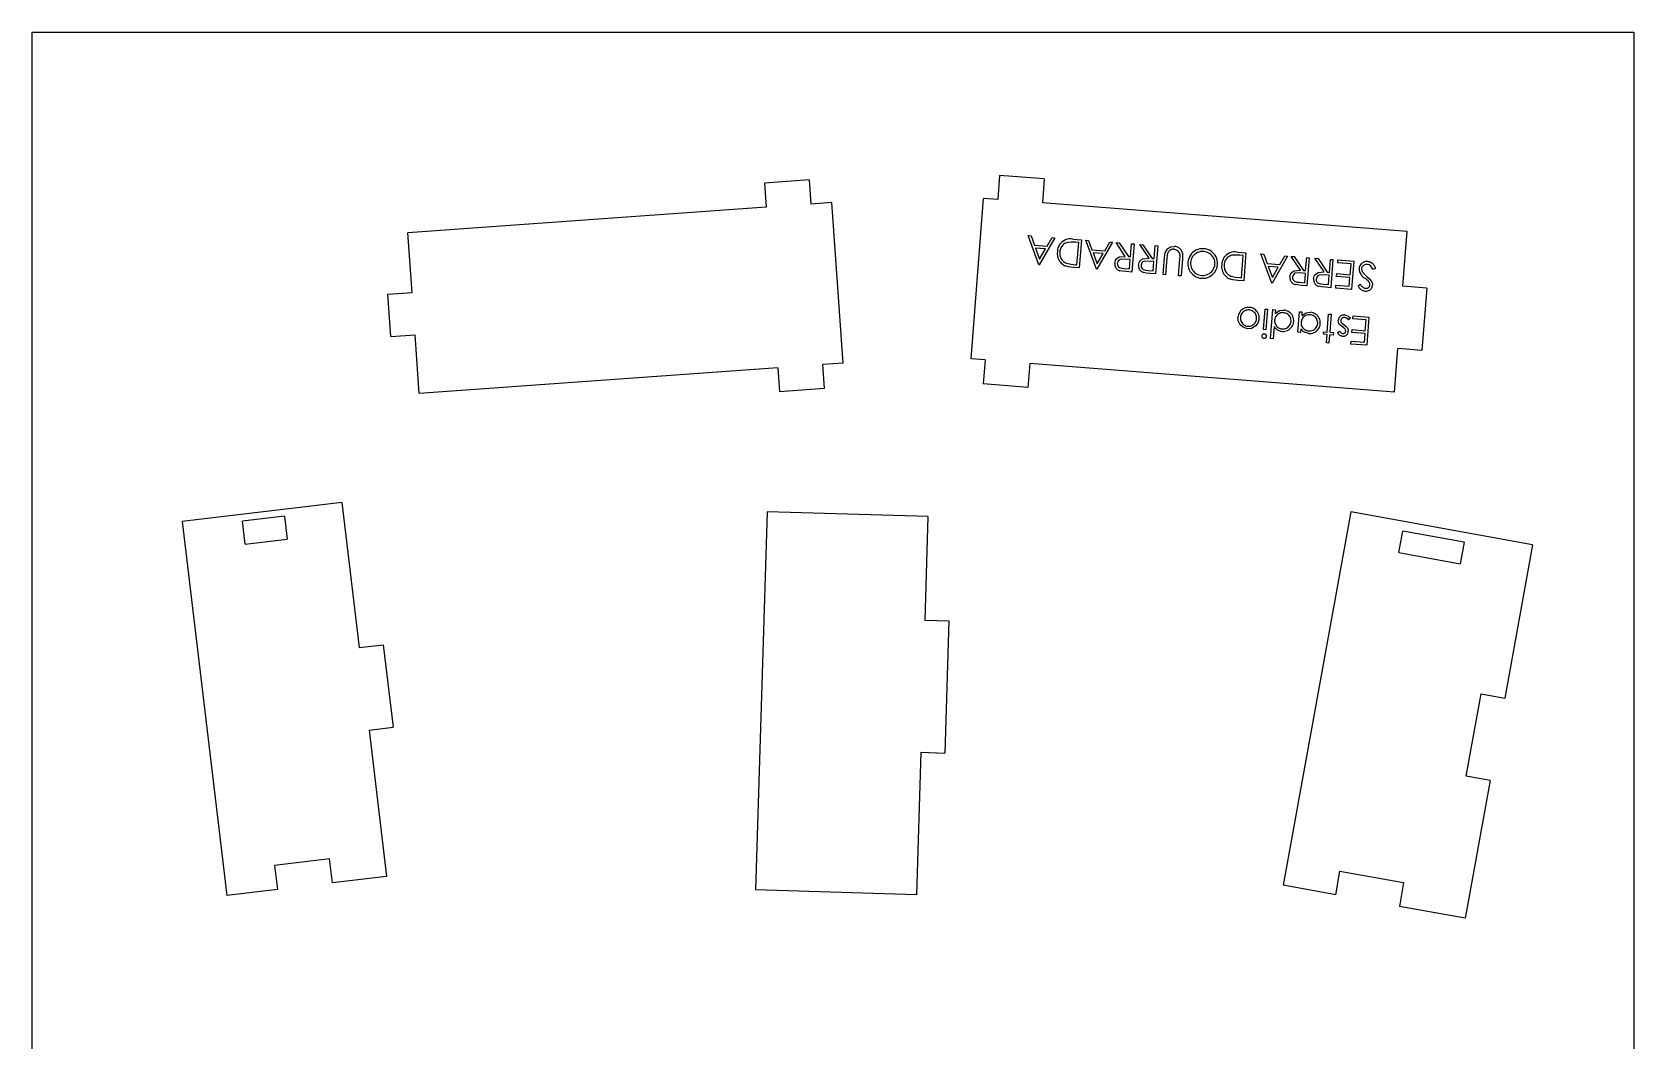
# Model space of a CAD drawing. Extents: x -27280 to 27280, y -16671 to 16671.
# Drawn here: x -12307 to -9916, y -10802 to -9297 of the extents above; entities that cross this region are included whole.
import ezdxf

# ---------------------------------------------------------------- set-up
doc = ezdxf.new("R2010")
doc.units = 0
doc.header["$MEASUREMENT"] = 0
doc.layers.get('0').update_dxf_attribs({"linetype": 'CONTINUOUS'})

msp = doc.modelspace()

# ---------------------------------------------------------------- linework, layer by layer
for p, q in [((-12306.9, -15291.6), (-12306.9, -9297.1)), ((-12306.9, -9297.1), (-9916.2, -9297.1)), ((-9916.2, -9297.1), (-9916.2, -15291.6)), ((-10862.9, -9510.8), (-10865.7, -9546.7)), ((-10796.2, -9516.1), (-10862.9, -9510.8)), ((-11147, -9517.7), (-11213.7, -9522.5)), ((-11213.7, -9522.5), (-11211.2, -9558.4)), ((-11147, -9517.7), (-11144.4, -9553.6)), ((-10796.2, -9516.1), (-10799, -9552)), ((-11211.2, -9558.4), (-11746.1, -9596.5)), ((-11113.3, -9551.4), (-11144.4, -9553.6)), ((-11096.3, -9790.8), (-11113.3, -9551.4)), ((-10905.5, -9784.3), (-10886.7, -9545.1)), ((-10865.7, -9546.7), (-10886.7, -9545.1)), ((-10254.7, -9594.7), (-10799, -9552)), ((-11739.8, -9685.4), (-11746.1, -9596.5)), ((-10804.1, -9644.1), (-10820.1, -9600.7)), ((-10820.1, -9600.7), (-10816, -9601.1)), ((-10816, -9601.1), (-10810.9, -9615)), ((-10780.4, -9603.9), (-10803.6, -9644.2)), ((-10791.9, -9616.5), (-10784.5, -9603.5)), ((-10784.5, -9603.5), (-10780.4, -9603.9)), ((-10769.5, -9609.9), (-10771.6, -9611.9)), ((-10767.2, -9608.3), (-10769.5, -9609.9)), ((-10764.7, -9607.1), (-10767.2, -9608.3)), ((-10762, -9606.2), (-10764.7, -9607.1)), ((-10761.6, -9610.7), (-10763.2, -9611.2)), ((-10759.3, -9605.7), (-10762, -9606.2)), ((-10756.3, -9610.3), (-10761.6, -9610.7)), ((-10756.4, -9605.6), (-10759.3, -9605.7)), ((-10753.7, -9606), (-10756.4, -9605.6)), ((-10749.6, -9610.6), (-10756.3, -9610.3)), ((-10753.7, -9606), (-10740.7, -9607)), ((-10744.8, -9611), (-10749.6, -9610.6)), ((-10740.7, -9607), (-10744, -9648.8)), ((-10734.2, -9607.5), (-10730.2, -9607.8)), ((-10718.2, -9650.9), (-10734.2, -9607.5)), ((-10730.2, -9607.8), (-10725, -9621.7)), ((-10694.5, -9610.6), (-10717.7, -9650.9)), ((-10706, -9623.2), (-10698.6, -9610.3)), ((-10698.6, -9610.3), (-10694.5, -9610.6)), ((-10261.1, -9676.1), (-10254.7, -9594.7)), ((-10810.9, -9615), (-10791.9, -9616.5)), ((-10794.3, -9620.6), (-10809.3, -9619.4)), ((-10809.3, -9619.4), (-10803.1, -9636)), ((-10803.1, -9636), (-10794.3, -9620.6)), ((-10776.6, -9624.7), (-10776.9, -9626.8)), ((-10776.9, -9626.8), (-10776.8, -9628.9)), ((-10776.8, -9628.9), (-10776.6, -9631)), ((-10776.4, -9621.9), (-10776.6, -9624.7)), ((-10776.6, -9631), (-10776.2, -9633.1)), ((-10775.8, -9619.1), (-10776.4, -9621.9)), ((-10776.2, -9633.1), (-10775.5, -9635.1)), ((-10774.7, -9616.5), (-10775.8, -9619.1)), ((-10773.3, -9614.1), (-10774.7, -9616.5)), ((-10771.6, -9611.9), (-10773.3, -9614.1)), ((-10772.9, -9625), (-10773, -9626.7)), ((-10773, -9626.7), (-10773, -9628.5)), ((-10773, -9628.5), (-10772.8, -9630.2)), ((-10772.8, -9623.4), (-10772.9, -9625)), ((-10772.5, -9621.8), (-10772.8, -9623.4)), ((-10772.8, -9630.2), (-10772.3, -9631.9)), ((-10772.1, -9620.2), (-10772.5, -9621.8)), ((-10772.3, -9631.9), (-10771.7, -9633.6)), ((-10771.4, -9618.7), (-10772.1, -9620.2)), ((-10771.7, -9633.6), (-10770.9, -9635.1)), ((-10770.7, -9617.2), (-10771.4, -9618.7)), ((-10769.7, -9615.9), (-10770.7, -9617.2)), ((-10768.6, -9614.7), (-10769.7, -9615.9)), ((-10767.4, -9613.6), (-10768.6, -9614.7)), ((-10766.1, -9612.6), (-10767.4, -9613.6)), ((-10764.7, -9611.8), (-10766.1, -9612.6)), ((-10763.2, -9611.2), (-10764.7, -9611.8)), ((-10747.4, -9644.3), (-10744.8, -9611)), ((-10725, -9621.7), (-10706, -9623.2)), ((-10723.4, -9626.2), (-10717.2, -9642.7)), ((-10708.4, -9627.3), (-10723.4, -9626.2)), ((-10717.2, -9642.7), (-10708.4, -9627.3)), ((-10690.1, -9637.9), (-10687.8, -9634.6)), ((-10689.1, -9611), (-10684.5, -9611.4)), ((-10675.3, -9631.6), (-10689.1, -9611)), ((-10687.8, -9634.6), (-10684.5, -9632.5)), ((-10684.5, -9611.4), (-10670.6, -9631.9)), ((-10684.5, -9632.5), (-10675.3, -9631.6)), ((-10670.6, -9631.9), (-10667.6, -9632.2)), ((-10667.6, -9632.2), (-10666.1, -9612.8)), ((-10666.1, -9612.8), (-10662.3, -9613.1)), ((-10662.3, -9613.1), (-10665.6, -9655)), ((-10639.8, -9634.3), (-10653.7, -9613.8)), ((-10653.7, -9613.8), (-10649.1, -9614.2)), ((-10649.1, -9614.2), (-10635.2, -9634.7)), ((-10649.1, -9635.3), (-10639.8, -9634.3)), ((-10635.2, -9634.7), (-10632.1, -9634.9)), ((-10632.1, -9634.9), (-10630.6, -9615.6)), ((-10630.6, -9615.6), (-10626.9, -9615.9)), ((-10626.9, -9615.9), (-10630.2, -9657.8)), ((-10618.9, -9658.7), (-10616.9, -9633.4)), ((-10616.9, -9633.4), (-10615.8, -9626.5)), ((-10615.8, -9626.5), (-10612.5, -9620.4)), ((-10613.2, -9633.9), (-10615.1, -9659)), ((-10612.9, -9631), (-10613.2, -9633.9)), ((-10612.2, -9627.4), (-10612.9, -9631)), ((-10612.5, -9620.4), (-10607.9, -9617.4)), ((-10611.8, -9626.4), (-10612.2, -9627.4)), ((-10611.4, -9625.5), (-10611.8, -9626.4)), ((-10610.8, -9624.7), (-10611.4, -9625.5)), ((-10610.1, -9623.9), (-10610.8, -9624.7)), ((-10609.4, -9623.2), (-10610.1, -9623.9)), ((-10608.5, -9622.6), (-10609.4, -9623.2)), ((-10607.6, -9622), (-10608.5, -9622.6)), ((-10607.9, -9617.4), (-10602.5, -9616.7)), ((-10606.7, -9621.6), (-10607.6, -9622)), ((-10605.7, -9621.3), (-10606.7, -9621.6)), ((-10604.7, -9621.1), (-10605.7, -9621.3)), ((-10603.7, -9621), (-10604.7, -9621.1)), ((-10602.6, -9621.1), (-10603.7, -9621)), ((-10597, -9623.2), (-10602.6, -9621.1)), ((-10601.1, -9616.8), (-10602.5, -9616.7)), ((-10599.7, -9617.1), (-10601.1, -9616.8)), ((-10598.3, -9617.5), (-10599.7, -9617.1)), ((-10597, -9618), (-10598.3, -9617.5)), ((-10595.8, -9618.7), (-10597, -9618)), ((-10594.5, -9626.1), (-10597, -9623.2)), ((-10594.6, -9619.6), (-10595.8, -9618.7)), ((-10593.6, -9620.5), (-10594.6, -9619.6)), ((-10593.6, -9629.8), (-10594.5, -9626.1)), ((-10593.8, -9635.4), (-10593.6, -9632.3)), ((-10592.6, -9621.6), (-10593.6, -9620.5)), ((-10593.6, -9632.3), (-10593.6, -9629.8)), ((-10591.8, -9622.7), (-10592.6, -9621.6)), ((-10591.1, -9623.9), (-10591.8, -9622.7)), ((-10590.5, -9625.2), (-10591.1, -9623.9)), ((-10590.1, -9626.6), (-10590.5, -9625.2)), ((-10590.1, -9626.6), (-10589.8, -9631.6)), ((-10589.8, -9631.6), (-10590.1, -9635.5)), ((-10579.6, -9632.2), (-10580.7, -9634.9)), ((-10578.1, -9629.7), (-10579.6, -9632.2)), ((-10576.3, -9627.4), (-10578.1, -9629.7)), ((-10576.1, -9634), (-10577.1, -9636.2)), ((-10574.3, -9625.4), (-10576.3, -9627.4)), ((-10574.9, -9632), (-10576.1, -9634)), ((-10573.4, -9630.1), (-10574.9, -9632)), ((-10571.9, -9623.7), (-10574.3, -9625.4)), ((-10571.7, -9628.5), (-10573.4, -9630.1)), ((-10569.4, -9622.2), (-10571.9, -9623.7)), ((-10569.7, -9627.1), (-10571.7, -9628.5)), ((-10567.6, -9626), (-10569.7, -9627.1)), ((-10566.7, -9621.2), (-10569.4, -9622.2)), ((-10565.4, -9625.2), (-10567.6, -9626)), ((-10563.9, -9620.5), (-10566.7, -9621.2)), ((-10563.1, -9624.6), (-10565.4, -9625.2)), ((-10561, -9620.2), (-10563.9, -9620.5)), ((-10560.7, -9624.4), (-10563.1, -9624.6)), ((-10558.1, -9620.2), (-10561, -9620.2)), ((-10558.3, -9624.5), (-10560.7, -9624.4)), ((-10556, -9624.8), (-10558.3, -9624.5)), ((-10555.3, -9620.6), (-10558.1, -9620.2)), ((-10553.7, -9625.4), (-10556, -9624.8)), ((-10552.5, -9621.3), (-10555.3, -9620.6)), ((-10551.5, -9626.3), (-10553.7, -9625.4)), ((-10549.8, -9622.4), (-10552.5, -9621.3)), ((-10549.5, -9627.4), (-10551.5, -9626.3)), ((-10547.3, -9623.9), (-10549.8, -9622.4)), ((-10547.6, -9628.9), (-10549.5, -9627.4)), ((-10546, -9630.5), (-10547.6, -9628.9)), ((-10545, -9625.7), (-10547.3, -9623.9)), ((-10544.5, -9632.4), (-10546, -9630.5)), ((-10543, -9627.7), (-10545, -9625.7)), ((-10543.3, -9634.4), (-10544.5, -9632.4)), ((-10542.4, -9636.6), (-10543.3, -9634.4)), ((-10541.3, -9630), (-10543, -9627.7)), ((-10539.8, -9632.5), (-10541.3, -9630)), ((-10538.8, -9635.2), (-10539.8, -9632.5)), ((-10528, -9633.4), (-10529.4, -9635.8)), ((-10526.2, -9631.1), (-10528, -9633.4)), ((-10524.2, -9629.2), (-10526.2, -9631.1)), ((-10523.3, -9634), (-10524.4, -9635.2)), ((-10521.9, -9627.6), (-10524.2, -9629.2)), ((-10522.1, -9632.9), (-10523.3, -9634)), ((-10520.8, -9631.9), (-10522.1, -9632.9)), ((-10519.4, -9626.3), (-10521.9, -9627.6)), ((-10519.4, -9631.1), (-10520.8, -9631.9)), ((-10516.7, -9625.5), (-10519.4, -9626.3)), ((-10517.9, -9630.5), (-10519.4, -9631.1)), ((-10516.3, -9630), (-10517.9, -9630.5)), ((-10513.9, -9625), (-10516.7, -9625.5)), ((-10511, -9629.6), (-10516.3, -9630)), ((-10511.1, -9624.9), (-10513.9, -9625)), ((-10508.3, -9625.2), (-10511.1, -9624.9)), ((-10504.3, -9629.9), (-10511, -9629.6)), ((-10508.3, -9625.2), (-10495.4, -9626.2)), ((-10499.5, -9630.2), (-10504.3, -9629.9)), ((-10502.1, -9663.5), (-10499.5, -9630.2)), ((-10495.4, -9626.2), (-10498.6, -9668.1)), ((-10456.8, -9671.4), (-10472.8, -9628)), ((-10472.8, -9628), (-10468.7, -9628.3)), ((-10468.7, -9628.3), (-10463.6, -9642.2)), ((-10433.1, -9631.1), (-10456.2, -9671.4)), ((-10444.6, -9643.7), (-10437.2, -9630.8)), ((-10437.2, -9630.8), (-10433.1, -9631.1)), ((-10413.9, -9652.1), (-10427.7, -9631.6)), ((-10427.7, -9631.6), (-10423.1, -9631.9)), ((-10423.1, -9631.9), (-10409.2, -9652.5)), ((-10406.2, -9652.7), (-10404.6, -9633.4)), ((-10404.6, -9633.4), (-10400.9, -9633.7)), ((-10400.9, -9633.7), (-10404.2, -9675.5)), ((-10378.4, -9654.9), (-10392.3, -9634.3)), ((-10392.3, -9634.3), (-10387.6, -9634.7)), ((-10387.6, -9634.7), (-10373.8, -9655.2)), ((-10803.6, -9644.2), (-10804.1, -9644.1)), ((-10775.5, -9635.1), (-10774.6, -9637)), ((-10774.6, -9637), (-10773.5, -9638.8)), ((-10773.5, -9638.8), (-10772.2, -9640.5)), ((-10772.2, -9640.5), (-10770.8, -9642)), ((-10770.9, -9635.1), (-10770, -9636.6)), ((-10770.8, -9642), (-10769.2, -9643.4)), ((-10770, -9636.6), (-10768.8, -9637.9)), ((-10769.2, -9643.4), (-10767.4, -9644.6)), ((-10768.8, -9637.9), (-10767.6, -9639.1)), ((-10767.6, -9639.1), (-10766.2, -9640.2)), ((-10767.4, -9644.6), (-10765.6, -9645.6)), ((-10766.2, -9640.2), (-10764.7, -9641.1)), ((-10759.9, -9647.3), (-10765.6, -9645.6)), ((-10764.7, -9641.1), (-10763.1, -9641.8)), ((-10763.1, -9641.8), (-10756, -9643.4)), ((-10752.4, -9648.2), (-10759.9, -9647.3)), ((-10756, -9643.4), (-10750.3, -9644)), ((-10744, -9648.8), (-10752.4, -9648.2)), ((-10750.3, -9644), (-10747.4, -9644.3)), ((-10717.7, -9650.9), (-10718.2, -9650.9)), ((-10691, -9641.7), (-10691.1, -9643)), ((-10691.1, -9643), (-10691, -9644.2)), ((-10691, -9641.7), (-10690.1, -9637.9)), ((-10691, -9644.2), (-10690.8, -9645.4)), ((-10690.8, -9645.4), (-10690.4, -9646.6)), ((-10690.4, -9646.6), (-10689.9, -9647.7)), ((-10689.9, -9647.7), (-10689.3, -9648.8)), ((-10689.3, -9648.8), (-10688.5, -9649.8)), ((-10688.5, -9649.8), (-10687.7, -9650.6)), ((-10687.7, -9650.6), (-10686.7, -9651.4)), ((-10686, -9638.6), (-10687.3, -9642)), ((-10687.3, -9642), (-10687.1, -9643.9)), ((-10687.1, -9643.9), (-10686.5, -9645.6)), ((-10686.7, -9651.4), (-10685.7, -9652.1)), ((-10686.5, -9645.6), (-10685.4, -9647.1)), ((-10684.7, -9637.2), (-10686, -9638.6)), ((-10685.7, -9652.1), (-10684.6, -9652.6)), ((-10685.4, -9647.1), (-10684, -9648.2)), ((-10683, -9636.3), (-10684.7, -9637.2)), ((-10684.6, -9652.6), (-10683.4, -9653)), ((-10684, -9648.2), (-10680.5, -9649.4)), ((-10679.3, -9653.8), (-10683.4, -9653)), ((-10675.6, -9635.8), (-10683, -9636.3)), ((-10680.5, -9649.4), (-10676.9, -9649.8)), ((-10674, -9654.3), (-10679.3, -9653.8)), ((-10676.9, -9649.8), (-10669, -9650.4)), ((-10667.9, -9636.5), (-10675.6, -9635.8)), ((-10665.6, -9655), (-10674, -9654.3)), ((-10669, -9650.4), (-10667.9, -9636.5)), ((-10655.6, -9644.5), (-10654.7, -9640.7)), ((-10655.6, -9644.5), (-10655.6, -9645.8)), ((-10655.6, -9645.8), (-10655.6, -9647)), ((-10655.6, -9647), (-10655.3, -9648.2)), ((-10655.3, -9648.2), (-10655, -9649.4)), ((-10655, -9649.4), (-10654.5, -9650.5)), ((-10654.7, -9640.7), (-10652.4, -9637.4)), ((-10654.5, -9650.5), (-10653.8, -9651.6)), ((-10653.8, -9651.6), (-10653.1, -9652.5)), ((-10653.1, -9652.5), (-10652.2, -9653.4)), ((-10652.4, -9637.4), (-10649.1, -9635.3)), ((-10652.2, -9653.4), (-10651.3, -9654.2)), ((-10650.5, -9641.3), (-10651.8, -9644.8)), ((-10651.8, -9644.8), (-10651.7, -9646.7)), ((-10651.7, -9646.7), (-10651.1, -9648.4)), ((-10651.3, -9654.2), (-10650.3, -9654.9)), ((-10651.1, -9648.4), (-10650, -9649.9)), ((-10649.2, -9640), (-10650.5, -9641.3)), ((-10650.3, -9654.9), (-10649.1, -9655.4)), ((-10650, -9649.9), (-10648.6, -9651)), ((-10647.6, -9639.1), (-10649.2, -9640)), ((-10649.1, -9655.4), (-10648, -9655.8)), ((-10648.6, -9651), (-10645.1, -9652.1)), ((-10643.9, -9656.6), (-10648, -9655.8)), ((-10640.1, -9638.6), (-10647.6, -9639.1)), ((-10645.1, -9652.1), (-10641.4, -9652.6)), ((-10638.5, -9657.1), (-10643.9, -9656.6)), ((-10641.4, -9652.6), (-10633.6, -9653.2)), ((-10632.5, -9639.2), (-10640.1, -9638.6)), ((-10630.2, -9657.8), (-10638.5, -9657.1)), ((-10633.6, -9653.2), (-10632.5, -9639.2)), ((-10595.8, -9660.5), (-10593.8, -9635.4)), ((-10590.1, -9635.5), (-10592, -9660.8)), ((-10581.8, -9640.5), (-10581.9, -9643.5)), ((-10581.9, -9643.5), (-10581.6, -9646.4)), ((-10581.4, -9637.7), (-10581.8, -9640.5)), ((-10581.6, -9646.4), (-10580.9, -9649.2)), ((-10580.7, -9634.9), (-10581.4, -9637.7)), ((-10580.9, -9649.2), (-10579.8, -9651.9)), ((-10579.8, -9651.9), (-10578.4, -9654.5)), ((-10578.4, -9654.5), (-10576.6, -9656.8)), ((-10577.7, -9638.5), (-10578.1, -9640.8)), ((-10578.1, -9640.8), (-10578.1, -9643.2)), ((-10578.1, -9643.2), (-10577.7, -9645.6)), ((-10577.1, -9636.2), (-10577.7, -9638.5)), ((-10577.7, -9645.6), (-10577.1, -9647.8)), ((-10577.1, -9647.8), (-10576.2, -9650)), ((-10576.6, -9656.8), (-10574.5, -9658.9)), ((-10576.2, -9650), (-10575, -9652.1)), ((-10575, -9652.1), (-10573.6, -9653.9)), ((-10573.6, -9653.9), (-10571.9, -9655.6)), ((-10571.9, -9655.6), (-10570, -9657)), ((-10570, -9657), (-10567.9, -9658.2)), ((-10567.9, -9658.2), (-10565.8, -9659.1)), ((-10554.1, -9659.2), (-10551.9, -9658.4)), ((-10551.9, -9658.4), (-10549.8, -9657.2)), ((-10549.8, -9657.2), (-10547.9, -9655.8)), ((-10547.9, -9655.8), (-10546.2, -9654.2)), ((-10546.2, -9654.2), (-10544.7, -9652.3)), ((-10545.2, -9658.9), (-10543.2, -9656.9)), ((-10544.7, -9652.3), (-10543.5, -9650.3)), ((-10543.5, -9650.3), (-10542.5, -9648.1)), ((-10543.2, -9656.9), (-10541.4, -9654.6)), ((-10542.5, -9648.1), (-10541.9, -9645.9)), ((-10541.8, -9638.8), (-10542.4, -9636.6)), ((-10541.9, -9645.9), (-10541.5, -9643.5)), ((-10541.5, -9641.2), (-10541.8, -9638.8)), ((-10541.5, -9643.5), (-10541.5, -9641.2)), ((-10541.4, -9654.6), (-10540, -9652.1)), ((-10540, -9652.1), (-10538.9, -9649.4)), ((-10538.9, -9649.4), (-10538.1, -9646.7)), ((-10538.1, -9638), (-10538.8, -9635.2)), ((-10537.7, -9640.9), (-10538.1, -9638)), ((-10538.1, -9646.7), (-10537.8, -9643.8)), ((-10537.8, -9643.8), (-10537.7, -9640.9)), ((-10531.3, -9644), (-10531.5, -9646.1)), ((-10531.5, -9646.1), (-10531.5, -9648.2)), ((-10531.5, -9648.2), (-10531.3, -9650.3)), ((-10531.1, -9641.2), (-10531.3, -9644)), ((-10531.3, -9650.3), (-10530.8, -9652.3)), ((-10530.4, -9638.4), (-10531.1, -9641.2)), ((-10530.8, -9652.3), (-10530.2, -9654.3)), ((-10529.4, -9635.8), (-10530.4, -9638.4)), ((-10530.2, -9654.3), (-10529.3, -9656.3)), ((-10529.3, -9656.3), (-10528.2, -9658.1)), ((-10528.2, -9658.1), (-10526.9, -9659.8)), ((-10527.6, -9644.3), (-10527.7, -9646)), ((-10527.7, -9646), (-10527.7, -9647.8)), ((-10527.7, -9647.8), (-10527.4, -9649.5)), ((-10527.5, -9642.6), (-10527.6, -9644.3)), ((-10527.2, -9641), (-10527.5, -9642.6)), ((-10527.4, -9649.5), (-10527, -9651.2)), ((-10526.7, -9639.5), (-10527.2, -9641)), ((-10527, -9651.2), (-10526.4, -9652.8)), ((-10526.1, -9637.9), (-10526.7, -9639.5)), ((-10526.4, -9652.8), (-10525.6, -9654.4)), ((-10525.3, -9636.5), (-10526.1, -9637.9)), ((-10525.6, -9654.4), (-10524.6, -9655.8)), ((-10524.4, -9635.2), (-10525.3, -9636.5)), ((-10524.6, -9655.8), (-10523.5, -9657.2)), ((-10523.5, -9657.2), (-10522.3, -9658.4)), ((-10522.3, -9658.4), (-10520.9, -9659.5)), ((-10463.6, -9642.2), (-10444.6, -9643.7)), ((-10461.9, -9646.7), (-10455.8, -9663.3)), ((-10447, -9647.9), (-10461.9, -9646.7)), ((-10455.8, -9663.3), (-10447, -9647.9)), ((-10429.6, -9662.3), (-10428.7, -9658.4)), ((-10428.7, -9658.4), (-10426.4, -9655.2)), ((-10426.4, -9655.2), (-10423.1, -9653)), ((-10423.2, -9657.8), (-10424.5, -9659.1)), ((-10421.6, -9656.9), (-10423.2, -9657.8)), ((-10423.1, -9653), (-10413.9, -9652.1)), ((-10414.2, -9656.3), (-10421.6, -9656.9)), ((-10406.5, -9657), (-10414.2, -9656.3)), ((-10409.2, -9652.5), (-10406.2, -9652.7)), ((-10407.6, -9670.9), (-10406.5, -9657)), ((-10393.2, -9661.2), (-10391, -9658)), ((-10391, -9658), (-10387.7, -9655.8)), ((-10387.7, -9655.8), (-10378.4, -9654.9)), ((-10373.8, -9655.2), (-10370.7, -9655.5)), ((-10370.7, -9655.5), (-10369.2, -9636.2)), ((-10369.2, -9636.2), (-10365.4, -9636.4)), ((-10365.4, -9636.4), (-10368.7, -9678.3)), ((-10359.9, -9661.7), (-10359.5, -9657.4)), ((-10359.5, -9657.4), (-10339.7, -9659)), ((-10358.3, -9641.3), (-10357.9, -9637)), ((-10338.4, -9642.9), (-10358.3, -9641.3)), ((-10357.9, -9637), (-10334.3, -9638.9)), ((-10339.7, -9659), (-10338.4, -9642.9)), ((-10334.3, -9638.9), (-10337.6, -9680.8)), ((-10326.3, -9648.3), (-10326.5, -9649.8)), ((-10326.5, -9649.8), (-10326.4, -9651.3)), ((-10326.4, -9651.3), (-10326.2, -9652.7)), ((-10325.8, -9646.9), (-10326.3, -9648.3)), ((-10326.2, -9652.7), (-10325.8, -9654.1)), ((-10325.2, -9645.5), (-10325.8, -9646.9)), ((-10325.8, -9654.1), (-10325.3, -9655.5)), ((-10325.3, -9655.5), (-10324.7, -9656.9)), ((-10324.4, -9644.2), (-10325.2, -9645.5)), ((-10324.7, -9656.9), (-10324, -9658.1)), ((-10323.4, -9643), (-10324.4, -9644.2)), ((-10324, -9658.1), (-10323.2, -9659.4)), ((-10322.3, -9642), (-10323.4, -9643)), ((-10322.6, -9649.2), (-10322.8, -9650.2)), ((-10322.8, -9650.2), (-10322.5, -9652.6)), ((-10322.2, -9648.2), (-10322.6, -9649.2)), ((-10322.5, -9652.6), (-10321.6, -9654.4)), ((-10321, -9641.1), (-10322.3, -9642)), ((-10321.8, -9647.3), (-10322.2, -9648.2)), ((-10321.2, -9646.5), (-10321.8, -9647.3)), ((-10321.6, -9654.4), (-10317.9, -9658.7)), ((-10320.5, -9645.8), (-10321.2, -9646.5)), ((-10319.7, -9640.4), (-10321, -9641.1)), ((-10319.7, -9645.1), (-10320.5, -9645.8)), ((-10318.2, -9639.9), (-10319.7, -9640.4)), ((-10318.9, -9644.6), (-10319.7, -9645.1)), ((-10318, -9644.2), (-10318.9, -9644.6)), ((-10316.7, -9639.5), (-10318.2, -9639.9)), ((-10317, -9643.9), (-10318, -9644.2)), ((-10316, -9643.7), (-10317, -9643.9)), ((-10315.2, -9639.4), (-10316.7, -9639.5)), ((-10315, -9643.6), (-10316, -9643.7)), ((-10313.7, -9639.4), (-10315.2, -9639.4)), ((-10314, -9643.7), (-10315, -9643.6)), ((-10311.4, -9644.4), (-10314, -9643.7)), ((-10312.3, -9639.7), (-10313.7, -9639.4)), ((-10311, -9640), (-10312.3, -9639.7)), ((-10309.2, -9645.9), (-10311.4, -9644.4)), ((-10309.7, -9640.5), (-10311, -9640)), ((-10308.4, -9641.1), (-10309.7, -9640.5)), ((-10305.4, -9651.4), (-10309.2, -9645.9)), ((-10307.2, -9641.8), (-10308.4, -9641.1)), ((-10306.1, -9642.7), (-10307.2, -9641.8)), ((-10305.1, -9643.6), (-10306.1, -9642.7)), ((-10301.7, -9649.6), (-10305.4, -9651.4)), ((-10304.2, -9644.7), (-10305.1, -9643.6)), ((-10303.4, -9645.8), (-10304.2, -9644.7)), ((-10302.7, -9647), (-10303.4, -9645.8)), ((-10302.1, -9648.3), (-10302.7, -9647)), ((-10301.7, -9649.6), (-10302.1, -9648.3)), ((-10615.1, -9659), (-10618.9, -9658.7)), ((-10592, -9660.8), (-10595.8, -9660.5)), ((-10574.5, -9658.9), (-10572.2, -9660.6)), ((-10572.2, -9660.6), (-10569.7, -9662.1)), ((-10569.7, -9662.1), (-10567, -9663.2)), ((-10567, -9663.2), (-10564.2, -9663.9)), ((-10565.8, -9659.1), (-10563.5, -9659.7)), ((-10564.2, -9663.9), (-10561.3, -9664.3)), ((-10563.5, -9659.7), (-10561.1, -9660)), ((-10561.3, -9664.3), (-10558.4, -9664.3)), ((-10561.1, -9660), (-10558.7, -9660)), ((-10558.7, -9660), (-10556.4, -9659.8)), ((-10558.4, -9664.3), (-10555.5, -9664)), ((-10556.4, -9659.8), (-10554.1, -9659.2)), ((-10555.5, -9664), (-10552.7, -9663.2)), ((-10552.7, -9663.2), (-10550, -9662.1)), ((-10550, -9662.1), (-10547.5, -9660.7)), ((-10547.5, -9660.7), (-10545.2, -9658.9)), ((-10526.9, -9659.8), (-10525.5, -9661.3)), ((-10525.5, -9661.3), (-10523.9, -9662.7)), ((-10523.9, -9662.7), (-10522.1, -9663.9)), ((-10522.1, -9663.9), (-10520.3, -9664.9)), ((-10520.9, -9659.5), (-10519.4, -9660.4)), ((-10514.6, -9666.5), (-10520.3, -9664.9)), ((-10519.4, -9660.4), (-10517.8, -9661.1)), ((-10517.8, -9661.1), (-10510.7, -9662.7)), ((-10507.1, -9667.5), (-10514.6, -9666.5)), ((-10510.7, -9662.7), (-10505, -9663.3)), ((-10498.6, -9668.1), (-10507.1, -9667.5)), ((-10505, -9663.3), (-10502.1, -9663.5)), ((-10456.2, -9671.4), (-10456.8, -9671.4)), ((-10429.6, -9662.3), (-10429.7, -9663.5)), ((-10429.7, -9663.5), (-10429.6, -9664.7)), ((-10429.6, -9664.7), (-10429.3, -9665.9)), ((-10429.3, -9665.9), (-10429, -9667.1)), ((-10429, -9667.1), (-10428.5, -9668.2)), ((-10428.5, -9668.2), (-10427.8, -9669.3)), ((-10427.8, -9669.3), (-10427.1, -9670.3)), ((-10427.1, -9670.3), (-10426.2, -9671.2)), ((-10426.2, -9671.2), (-10425.3, -9672)), ((-10424.5, -9659.1), (-10425.8, -9662.6)), ((-10425.8, -9662.6), (-10425.7, -9664.4)), ((-10425.7, -9664.4), (-10425.1, -9666.1)), ((-10425.3, -9672), (-10424.3, -9672.6)), ((-10425.1, -9666.1), (-10424, -9667.6)), ((-10424.3, -9672.6), (-10423.1, -9673.2)), ((-10424, -9667.6), (-10422.6, -9668.8)), ((-10423.1, -9673.2), (-10422, -9673.6)), ((-10422.6, -9668.8), (-10419.1, -9669.9)), ((-10417.9, -9674.3), (-10422, -9673.6)), ((-10419.1, -9669.9), (-10415.4, -9670.3)), ((-10412.5, -9674.9), (-10417.9, -9674.3)), ((-10415.4, -9670.3), (-10407.6, -9670.9)), ((-10404.2, -9675.5), (-10412.5, -9674.9)), ((-10394.2, -9665.1), (-10393.2, -9661.2)), ((-10394.2, -9665.1), (-10394.2, -9666.3)), ((-10394.2, -9666.3), (-10394.1, -9667.5)), ((-10394.1, -9667.5), (-10393.9, -9668.7)), ((-10393.9, -9668.7), (-10393.5, -9669.9)), ((-10393.5, -9669.9), (-10393, -9671)), ((-10393, -9671), (-10392.4, -9672.1)), ((-10392.4, -9672.1), (-10391.7, -9673.1)), ((-10391.7, -9673.1), (-10390.8, -9674)), ((-10390.8, -9674), (-10389.9, -9674.7)), ((-10389.1, -9661.9), (-10390.4, -9665.4)), ((-10390.4, -9665.4), (-10390.3, -9667.2)), ((-10390.3, -9667.2), (-10389.7, -9668.9)), ((-10389.9, -9674.7), (-10388.8, -9675.4)), ((-10389.7, -9668.9), (-10388.6, -9670.4)), ((-10387.8, -9660.5), (-10389.1, -9661.9)), ((-10388.8, -9675.4), (-10387.7, -9675.9)), ((-10388.6, -9670.4), (-10387.1, -9671.5)), ((-10386.2, -9659.6), (-10387.8, -9660.5)), ((-10387.7, -9675.9), (-10386.6, -9676.3)), ((-10387.1, -9671.5), (-10383.7, -9672.7)), ((-10382.4, -9677.1), (-10386.6, -9676.3)), ((-10378.7, -9659.1), (-10386.2, -9659.6)), ((-10383.7, -9672.7), (-10380, -9673.1)), ((-10377.1, -9677.7), (-10382.4, -9677.1)), ((-10380, -9673.1), (-10372.2, -9673.7)), ((-10371.1, -9659.8), (-10378.7, -9659.1)), ((-10368.7, -9678.3), (-10377.1, -9677.7)), ((-10372.2, -9673.7), (-10371.1, -9659.8)), ((-10361.2, -9678.9), (-10360.9, -9674.6)), ((-10337.6, -9680.8), (-10361.2, -9678.9)), ((-10360.9, -9674.6), (-10341, -9676.2)), ((-10340, -9663.3), (-10359.9, -9661.7)), ((-10341, -9676.2), (-10340, -9663.3)), ((-10328, -9675.5), (-10324.4, -9673.2)), ((-10328, -9675.5), (-10327.5, -9676.5)), ((-10327.5, -9676.5), (-10326.9, -9677.5)), ((-10326.9, -9677.5), (-10326.2, -9678.4)), ((-10326.2, -9678.4), (-10325.5, -9679.3)), ((-10325.5, -9679.3), (-10324.7, -9680.1)), ((-10324.7, -9680.1), (-10323.8, -9680.9)), ((-10324.4, -9673.2), (-10324.1, -9673.9)), ((-10324.1, -9673.9), (-10323.6, -9674.7)), ((-10323.8, -9680.9), (-10322.8, -9681.5)), ((-10323.6, -9674.7), (-10323.2, -9675.4)), ((-10323.2, -9659.4), (-10322.3, -9660.5)), ((-10323.2, -9675.4), (-10322.6, -9676.1)), ((-10322.8, -9681.5), (-10321.8, -9682.1)), ((-10322.6, -9676.1), (-10322, -9676.7)), ((-10322.3, -9660.5), (-10321.3, -9661.5)), ((-10322, -9676.7), (-10321.4, -9677.2)), ((-10321.8, -9682.1), (-10320.8, -9682.6)), ((-10321.4, -9677.2), (-10320.7, -9677.7)), ((-10321.3, -9661.5), (-10320.2, -9662.5)), ((-10320.7, -9677.7), (-10319.9, -9678.2)), ((-10320.2, -9662.5), (-10319, -9663.4)), ((-10319.9, -9678.2), (-10319.1, -9678.5)), ((-10319.1, -9678.5), (-10318.3, -9678.8)), ((-10319, -9663.4), (-10317.7, -9664.1)), ((-10318.3, -9678.8), (-10317.5, -9679)), ((-10317.9, -9658.7), (-10314.6, -9661.7)), ((-10315.4, -9666.1), (-10317.7, -9664.1)), ((-10317.5, -9679), (-10316.6, -9679.2)), ((-10316.6, -9679.2), (-10315.9, -9679.3)), ((-10315.9, -9679.3), (-10315.1, -9679.2)), ((-10312.4, -9668.7), (-10315.4, -9666.1)), ((-10315.1, -9679.2), (-10314.4, -9679.1)), ((-10314.6, -9661.7), (-10310.8, -9665)), ((-10314.4, -9679.1), (-10313.7, -9678.9)), ((-10313.7, -9678.9), (-10313, -9678.6)), ((-10313, -9678.6), (-10312.3, -9678.2)), ((-10312.1, -9669.1), (-10312.4, -9668.7)), ((-10312.3, -9678.2), (-10311.8, -9677.7)), ((-10312.2, -9682.7), (-10311.1, -9682.1)), ((-10311.7, -9669.5), (-10312.1, -9669.1)), ((-10311.8, -9677.7), (-10311.2, -9677.1)), ((-10311.4, -9669.9), (-10311.7, -9669.5)), ((-10311.1, -9670.3), (-10311.4, -9669.9)), ((-10311.2, -9677.1), (-10310.8, -9676.5)), ((-10310.9, -9670.8), (-10311.1, -9670.3)), ((-10311.1, -9682.1), (-10310, -9681.3)), ((-10310.6, -9671.3), (-10310.9, -9670.8)), ((-10310.8, -9665), (-10308.2, -9667.9)), ((-10310.8, -9676.5), (-10310.5, -9675.8)), ((-10310.5, -9671.8), (-10310.6, -9671.3)), ((-10310.3, -9672.3), (-10310.5, -9671.8)), ((-10310.5, -9675.8), (-10310.2, -9675.1)), ((-10310.2, -9672.8), (-10310.3, -9672.3)), ((-10310.1, -9673.3), (-10310.2, -9672.8)), ((-10310.2, -9675.1), (-10310.1, -9674.4)), ((-10310.1, -9673.8), (-10310.1, -9673.3)), ((-10310.1, -9674.4), (-10310.1, -9673.8)), ((-10310, -9681.3), (-10309, -9680.4)), ((-10309, -9680.4), (-10308.2, -9679.4)), ((-10308.2, -9667.9), (-10306.6, -9671.4)), ((-10308.2, -9679.4), (-10307.5, -9678.3)), ((-10307.5, -9678.3), (-10306.9, -9677)), ((-10306.9, -9677), (-10306.5, -9675.8)), ((-10306.6, -9671.4), (-10306.3, -9674.5)), ((-10306.5, -9675.8), (-10306.3, -9674.5)), ((-10225.2, -9678.9), (-10261.1, -9676.1)), ((-10225.2, -9678.9), (-10232.5, -9771.9)), ((-11775.7, -9688), (-11739.8, -9685.4)), ((-11771.2, -9751.1), (-11775.7, -9688)), ((-10320.8, -9682.6), (-10319.7, -9682.9)), ((-10319.7, -9682.9), (-10318.5, -9683.2)), ((-10318.5, -9683.2), (-10317.4, -9683.4)), ((-10317.4, -9683.4), (-10316.1, -9683.5)), ((-10316.1, -9683.5), (-10314.8, -9683.4)), ((-10314.8, -9683.4), (-10313.5, -9683.1)), ((-10313.5, -9683.1), (-10312.2, -9682.7)), ((-10507, -9720.3), (-10507.2, -9722.3)), ((-10506.8, -9727.6), (-10507.2, -9722.3)), ((-10506.4, -9718.3), (-10507, -9720.3)), ((-10503.9, -9733.5), (-10506.8, -9727.6)), ((-10505.6, -9716.3), (-10506.4, -9718.3)), ((-10504.5, -9714.6), (-10505.6, -9716.3)), ((-10503.3, -9712.9), (-10504.5, -9714.6)), ((-10503.3, -9721), (-10503.5, -9722.6)), ((-10503.5, -9722.6), (-10503.5, -9724.2)), ((-10503.5, -9724.2), (-10503.3, -9725.8)), ((-10501.8, -9711.5), (-10503.3, -9712.9)), ((-10502.8, -9719.5), (-10503.3, -9721)), ((-10503.3, -9725.8), (-10502.9, -9727.3)), ((-10502.9, -9727.3), (-10502.4, -9728.8)), ((-10502.2, -9718.1), (-10502.8, -9719.5)), ((-10502.4, -9728.8), (-10501.6, -9730.2)), ((-10501.4, -9716.7), (-10502.2, -9718.1)), ((-10500.1, -9710.2), (-10501.8, -9711.5)), ((-10501.6, -9730.2), (-10500.6, -9731.5)), ((-10500.4, -9715.4), (-10501.4, -9716.7)), ((-10499.3, -9714.3), (-10500.4, -9715.4)), ((-10498.3, -9709.2), (-10500.1, -9710.2)), ((-10498, -9713.4), (-10499.3, -9714.3)), ((-10496.3, -9708.5), (-10498.3, -9709.2)), ((-10496.6, -9712.6), (-10498, -9713.4)), ((-10495.1, -9712.1), (-10496.6, -9712.6)), ((-10494.3, -9708), (-10496.3, -9708.5)), ((-10493.6, -9711.7), (-10495.1, -9712.1)), ((-10492.2, -9707.8), (-10494.3, -9708)), ((-10492, -9711.5), (-10493.6, -9711.7)), ((-10490.2, -9707.8), (-10492.2, -9707.8)), ((-10490.4, -9711.6), (-10492, -9711.5)), ((-10488.9, -9711.8), (-10490.4, -9711.6)), ((-10488.1, -9708.1), (-10490.2, -9707.8)), ((-10487.3, -9712.2), (-10488.9, -9711.8)), ((-10486.1, -9708.6), (-10488.1, -9708.1)), ((-10485.9, -9712.8), (-10487.3, -9712.2)), ((-10484.2, -9709.4), (-10486.1, -9708.6)), ((-10484.5, -9713.6), (-10485.9, -9712.8)), ((-10483.3, -9714.6), (-10484.5, -9713.6)), ((-10482.4, -9710.5), (-10484.2, -9709.4)), ((-10482.2, -9715.7), (-10483.3, -9714.6)), ((-10480.7, -9711.7), (-10482.4, -9710.5)), ((-10481.2, -9717), (-10482.2, -9715.7)), ((-10481.4, -9730.5), (-10480.6, -9729.1)), ((-10480.4, -9718.3), (-10481.2, -9717)), ((-10479.3, -9713.2), (-10480.7, -9711.7)), ((-10480.6, -9729.1), (-10479.9, -9727.6)), ((-10479.8, -9719.8), (-10480.4, -9718.3)), ((-10479.9, -9727.6), (-10479.5, -9726.1)), ((-10479.5, -9721.3), (-10479.8, -9719.8)), ((-10479.3, -9722.9), (-10479.5, -9721.3)), ((-10479.5, -9726.1), (-10479.3, -9724.5)), ((-10478, -9714.9), (-10479.3, -9713.2)), ((-10479.3, -9724.5), (-10479.3, -9722.9)), ((-10477, -9716.7), (-10478, -9714.9)), ((-10475.6, -9724.8), (-10477.4, -9731.2)), ((-10476.2, -9718.7), (-10477, -9716.7)), ((-10475.7, -9720.7), (-10476.2, -9718.7)), ((-10475.5, -9722.7), (-10475.7, -9720.7)), ((-10475.6, -9724.8), (-10475.5, -9722.7)), ((-10469.2, -9740.8), (-10466.8, -9710.2)), ((-10466.8, -9710.2), (-10463.1, -9710.5)), ((-10463.1, -9710.5), (-10465.5, -9741.1)), ((-10458.4, -9754.1), (-10455, -9711.1)), ((-10455, -9711.1), (-10451.3, -9711.4)), ((-10452.2, -9725.1), (-10452.5, -9726.7)), ((-10452.5, -9726.7), (-10452.5, -9728.3)), ((-10452.5, -9728.3), (-10452.3, -9729.9)), ((-10452.3, -9729.9), (-10451.9, -9731.4)), ((-10451.8, -9723.5), (-10452.2, -9725.1)), ((-10451.2, -9722), (-10451.8, -9723.5)), ((-10451.3, -9711.4), (-10451.7, -9716.7)), ((-10451.7, -9716.7), (-10445, -9712.5)), ((-10450.3, -9720.7), (-10451.2, -9722)), ((-10449.3, -9719.4), (-10450.3, -9720.7)), ((-10448.2, -9718.3), (-10449.3, -9719.4)), ((-10446.9, -9717.4), (-10448.2, -9718.3)), ((-10445.4, -9716.6), (-10446.9, -9717.4)), ((-10443.9, -9716), (-10445.4, -9716.6)), ((-10445, -9712.5), (-10438.7, -9711.9)), ((-10442.4, -9715.7), (-10443.9, -9716)), ((-10440.8, -9715.5), (-10442.4, -9715.7)), ((-10439.2, -9715.6), (-10440.8, -9715.5)), ((-10437.6, -9715.8), (-10439.2, -9715.6)), ((-10436.7, -9712.1), (-10438.7, -9711.9)), ((-10436, -9716.3), (-10437.6, -9715.8)), ((-10434.6, -9712.7), (-10436.7, -9712.1)), ((-10434.6, -9716.9), (-10436, -9716.3)), ((-10432.7, -9713.5), (-10434.6, -9712.7)), ((-10433.2, -9717.7), (-10434.6, -9716.9)), ((-10431.9, -9718.7), (-10433.2, -9717.7)), ((-10430.9, -9714.6), (-10432.7, -9713.5)), ((-10430.8, -9719.8), (-10431.9, -9718.7)), ((-10429.2, -9715.9), (-10430.9, -9714.6)), ((-10429.8, -9721.1), (-10430.8, -9719.8)), ((-10429, -9722.5), (-10429.8, -9721.1)), ((-10427.8, -9717.4), (-10429.2, -9715.9)), ((-10428.4, -9724), (-10429, -9722.5)), ((-10428.5, -9731.8), (-10428, -9730.3)), ((-10428, -9725.5), (-10428.4, -9724)), ((-10427.8, -9727.1), (-10428, -9725.5)), ((-10428, -9730.3), (-10427.8, -9728.7)), ((-10426.5, -9719), (-10427.8, -9717.4)), ((-10427.8, -9728.7), (-10427.8, -9727.1)), ((-10425.5, -9720.9), (-10426.5, -9719)), ((-10424.7, -9722.8), (-10425.5, -9720.9)), ((-10424.2, -9724.9), (-10424.7, -9722.8)), ((-10424.3, -9731.1), (-10424, -9729)), ((-10424, -9726.9), (-10424.2, -9724.9)), ((-10424, -9729), (-10424, -9726.9)), ((-10417.7, -9744.8), (-10415.3, -9714.2)), ((-10415.3, -9714.2), (-10411.6, -9714.5)), ((-10412.7, -9729.8), (-10412.8, -9731.4)), ((-10412.5, -9728.2), (-10412.7, -9729.8)), ((-10412.1, -9726.6), (-10412.5, -9728.2)), ((-10411.4, -9725.2), (-10412.1, -9726.6)), ((-10411.6, -9714.5), (-10412, -9719.8)), ((-10412, -9719.8), (-10405.2, -9715.6)), ((-10410.6, -9723.8), (-10411.4, -9725.2)), ((-10409.6, -9722.5), (-10410.6, -9723.8)), ((-10408.4, -9721.4), (-10409.6, -9722.5)), ((-10407.1, -9720.5), (-10408.4, -9721.4)), ((-10405.7, -9719.7), (-10407.1, -9720.5)), ((-10404.2, -9719.2), (-10405.7, -9719.7)), ((-10405.2, -9715.6), (-10399, -9715)), ((-10402.6, -9718.8), (-10404.2, -9719.2)), ((-10401, -9718.7), (-10402.6, -9718.8)), ((-10399.4, -9718.7), (-10401, -9718.7)), ((-10397.9, -9719), (-10399.4, -9718.7)), ((-10396.9, -9715.3), (-10399, -9715)), ((-10396.3, -9719.4), (-10397.9, -9719)), ((-10394.9, -9715.8), (-10396.9, -9715.3)), ((-10394.8, -9720), (-10396.3, -9719.4)), ((-10393, -9716.6), (-10394.9, -9715.8)), ((-10393.5, -9720.8), (-10394.8, -9720)), ((-10392.2, -9721.8), (-10393.5, -9720.8)), ((-10391.2, -9717.7), (-10393, -9716.6)), ((-10391.1, -9722.9), (-10392.2, -9721.8)), ((-10389.5, -9719), (-10391.2, -9717.7)), ((-10390.1, -9724.2), (-10391.1, -9722.9)), ((-10389.3, -9725.6), (-10390.1, -9724.2)), ((-10388.1, -9720.5), (-10389.5, -9719)), ((-10388.7, -9727.1), (-10389.3, -9725.6)), ((-10388.3, -9728.6), (-10388.7, -9727.1)), ((-10388.1, -9730.2), (-10388.3, -9728.6)), ((-10386.8, -9722.2), (-10388.1, -9720.5)), ((-10388.1, -9731.8), (-10388.1, -9730.2)), ((-10385.8, -9724), (-10386.8, -9722.2)), ((-10385, -9725.9), (-10385.8, -9724)), ((-10384.5, -9728), (-10385, -9725.9)), ((-10384.3, -9730.1), (-10384.5, -9728)), ((-10384.3, -9732.2), (-10384.3, -9730.1)), ((-10373.9, -9744.5), (-10371.8, -9717.7)), ((-10371.8, -9717.7), (-10368.1, -9718)), ((-10368.1, -9718), (-10370.2, -9744.8)), ((-10357.3, -9726), (-10357.4, -9727.1)), ((-10357.3, -9729.4), (-10357.4, -9727.1)), ((-10357, -9724.8), (-10357.3, -9726)), ((-10356.4, -9732), (-10357.3, -9729.4)), ((-10356.5, -9723.8), (-10357, -9724.8)), ((-10355.9, -9722.8), (-10356.5, -9723.8)), ((-10355.2, -9721.8), (-10355.9, -9722.8)), ((-10354.3, -9721), (-10355.2, -9721.8)), ((-10353.4, -9720.3), (-10354.3, -9721)), ((-10353.6, -9726.6), (-10353.7, -9727.3)), ((-10353.7, -9727.3), (-10353.5, -9729)), ((-10353.3, -9726), (-10353.6, -9726.6)), ((-10353.5, -9729), (-10352.9, -9730.3)), ((-10352.4, -9719.8), (-10353.4, -9720.3)), ((-10353, -9725.4), (-10353.3, -9726)), ((-10352.7, -9724.8), (-10353, -9725.4)), ((-10352.9, -9730.3), (-10350.6, -9732.4)), ((-10352.2, -9724.3), (-10352.7, -9724.8)), ((-10351.3, -9719.3), (-10352.4, -9719.8)), ((-10351.7, -9723.8), (-10352.2, -9724.3)), ((-10351.2, -9723.4), (-10351.7, -9723.8)), ((-10350.1, -9719.1), (-10351.3, -9719.3)), ((-10350.6, -9723.1), (-10351.2, -9723.4)), ((-10349.9, -9722.9), (-10350.6, -9723.1)), ((-10349, -9719), (-10350.1, -9719.1)), ((-10349.2, -9722.8), (-10349.9, -9722.9)), ((-10348.6, -9722.7), (-10349.2, -9722.8)), ((-10347.8, -9719), (-10349, -9719)), ((-10347.9, -9722.8), (-10348.6, -9722.7)), ((-10345, -9723.8), (-10347.9, -9722.8)), ((-10347.8, -9719), (-10342.5, -9720.8)), ((-10342.1, -9726.5), (-10345, -9723.8)), ((-10342.5, -9720.8), (-10339.4, -9723.8)), ((-10339.4, -9723.8), (-10342.1, -9726.5)), ((-10335.7, -9724.8), (-10335.3, -9720.5)), ((-10315.8, -9726.4), (-10335.7, -9724.8)), ((-10335.3, -9720.5), (-10311.7, -9722.4)), ((-10317.1, -9742.5), (-10315.8, -9726.4)), ((-10311.7, -9722.4), (-10315, -9764.3)), ((-11771.2, -9751.1), (-11735.3, -9748.5)), ((-11729.1, -9835.9), (-11735.3, -9748.5)), ((-10499.6, -9737.4), (-10503.9, -9733.5)), ((-10500.6, -9731.5), (-10499.5, -9732.6)), ((-10492.7, -9739.5), (-10499.6, -9737.4)), ((-10499.5, -9732.6), (-10498.3, -9733.6)), ((-10498.3, -9733.6), (-10496.9, -9734.4)), ((-10496.9, -9734.4), (-10495.5, -9735.1)), ((-10495.5, -9735.1), (-10493.9, -9735.5)), ((-10493.9, -9735.5), (-10492.3, -9735.7)), ((-10486.9, -9739), (-10492.7, -9739.5)), ((-10492.3, -9735.7), (-10490.8, -9735.8)), ((-10490.8, -9735.8), (-10489.2, -9735.6)), ((-10489.2, -9735.6), (-10487.6, -9735.2)), ((-10487.6, -9735.2), (-10486.1, -9734.6)), ((-10480.6, -9735.3), (-10486.9, -9739)), ((-10486.1, -9734.6), (-10484.8, -9733.8)), ((-10484.8, -9733.8), (-10483.5, -9732.8)), ((-10483.5, -9732.8), (-10482.3, -9731.7)), ((-10482.3, -9731.7), (-10481.4, -9730.5)), ((-10477.4, -9731.2), (-10480.6, -9735.3)), ((-10471.5, -9749.9), (-10471.6, -9750.3)), ((-10471.6, -9750.3), (-10471.6, -9750.8)), ((-10471.6, -9750.8), (-10471.5, -9751.2)), ((-10471.4, -9749.5), (-10471.5, -9749.9)), ((-10471.5, -9751.2), (-10471.4, -9751.6)), ((-10471.2, -9749.1), (-10471.4, -9749.5)), ((-10471.4, -9751.6), (-10471.2, -9752)), ((-10471, -9748.7), (-10471.2, -9749.1)), ((-10471.2, -9752), (-10471, -9752.4)), ((-10470.7, -9748.4), (-10471, -9748.7)), ((-10471, -9752.4), (-10470.7, -9752.8)), ((-10470.3, -9748.1), (-10470.7, -9748.4)), ((-10470.7, -9752.8), (-10470.4, -9753.1)), ((-10470.4, -9753.1), (-10470, -9753.3)), ((-10470, -9747.8), (-10470.3, -9748.1)), ((-10469.6, -9747.6), (-10470, -9747.8)), ((-10470, -9753.3), (-10469.7, -9753.5)), ((-10469.7, -9753.5), (-10469.2, -9753.7)), ((-10469.2, -9747.5), (-10469.6, -9747.6)), ((-10465.5, -9741.1), (-10469.2, -9740.8)), ((-10468.7, -9747.4), (-10469.2, -9747.5)), ((-10469.2, -9753.7), (-10468.8, -9753.8)), ((-10468.8, -9753.8), (-10468.4, -9753.8)), ((-10468.3, -9747.4), (-10468.7, -9747.4)), ((-10468.4, -9753.8), (-10467.9, -9753.8)), ((-10467.9, -9747.4), (-10468.3, -9747.4)), ((-10467.4, -9747.4), (-10467.9, -9747.4)), ((-10467.9, -9753.8), (-10467.5, -9753.8)), ((-10467.5, -9753.8), (-10467.1, -9753.7)), ((-10467, -9747.5), (-10467.4, -9747.4)), ((-10467.1, -9753.7), (-10466.6, -9753.6)), ((-10466.6, -9747.7), (-10467, -9747.5)), ((-10466.2, -9747.9), (-10466.6, -9747.7)), ((-10466.6, -9753.6), (-10466.2, -9753.4)), ((-10465.8, -9748.2), (-10466.2, -9747.9)), ((-10466.2, -9753.4), (-10465.9, -9753.1)), ((-10465.9, -9753.1), (-10465.6, -9752.8)), ((-10465.5, -9748.5), (-10465.8, -9748.2)), ((-10465.6, -9752.8), (-10465.3, -9752.5)), ((-10465.3, -9748.8), (-10465.5, -9748.5)), ((-10465, -9749.2), (-10465.3, -9748.8)), ((-10465.3, -9752.5), (-10465, -9752.1)), ((-10464.8, -9749.6), (-10465, -9749.2)), ((-10465, -9752.1), (-10464.8, -9751.7)), ((-10464.7, -9750), (-10464.8, -9749.6)), ((-10464.8, -9751.7), (-10464.7, -9751.3)), ((-10464.6, -9750.4), (-10464.7, -9750)), ((-10464.7, -9751.3), (-10464.6, -9750.9)), ((-10464.6, -9750.9), (-10464.6, -9750.4)), ((-10454.6, -9754.4), (-10458.4, -9754.1)), ((-10453.2, -9736.1), (-10454.6, -9754.4)), ((-10453.2, -9736.1), (-10452.6, -9737.1)), ((-10452.6, -9737.1), (-10451.8, -9738.1)), ((-10451.9, -9731.4), (-10451.3, -9732.9)), ((-10451.8, -9738.1), (-10451, -9739)), ((-10451.3, -9732.9), (-10450.6, -9734.3)), ((-10451, -9739), (-10450.2, -9739.9)), ((-10450.6, -9734.3), (-10449.6, -9735.6)), ((-10450.2, -9739.9), (-10449.2, -9740.6)), ((-10449.6, -9735.6), (-10448.4, -9736.8)), ((-10449.2, -9740.6), (-10448.2, -9741.3)), ((-10448.4, -9736.8), (-10447.2, -9737.8)), ((-10448.2, -9741.3), (-10447.2, -9741.9)), ((-10447.2, -9737.8), (-10445.8, -9738.6)), ((-10447.2, -9741.9), (-10446.1, -9742.4)), ((-10446.1, -9742.4), (-10444.9, -9742.9)), ((-10445.8, -9738.6), (-10444.3, -9739.2)), ((-10444.9, -9742.9), (-10443.7, -9743.2)), ((-10444.3, -9739.2), (-10442.7, -9739.6)), ((-10443.7, -9743.2), (-10442.6, -9743.4)), ((-10442.7, -9739.6), (-10441.1, -9739.8)), ((-10442.6, -9743.4), (-10441.3, -9743.5)), ((-10441.3, -9743.5), (-10439.3, -9743.6)), ((-10441.1, -9739.8), (-10439.5, -9739.8)), ((-10439.5, -9739.8), (-10437.9, -9739.7)), ((-10439.3, -9743.6), (-10437.2, -9743.4)), ((-10437.9, -9739.7), (-10436.3, -9739.3)), ((-10437.2, -9743.4), (-10435.1, -9742.9)), ((-10436.3, -9739.3), (-10434.8, -9738.7)), ((-10435.1, -9742.9), (-10433.2, -9742.1)), ((-10434.8, -9738.7), (-10433.4, -9737.9)), ((-10433.4, -9737.9), (-10432.1, -9737)), ((-10433.2, -9742.1), (-10431.4, -9741.1)), ((-10432.1, -9737), (-10431, -9735.9)), ((-10431.4, -9741.1), (-10429.7, -9739.9)), ((-10431, -9735.9), (-10430, -9734.7)), ((-10430, -9734.7), (-10429.1, -9733.3)), ((-10429.7, -9739.9), (-10428.2, -9738.4)), ((-10429.1, -9733.3), (-10428.5, -9731.8)), ((-10428.2, -9738.4), (-10426.8, -9736.8)), ((-10426.8, -9736.8), (-10425.8, -9735)), ((-10425.8, -9735), (-10424.9, -9733.1)), ((-10424.9, -9733.1), (-10424.3, -9731.1)), ((-10414, -9745.1), (-10417.7, -9744.8)), ((-10413.5, -9739.5), (-10414, -9745.1)), ((-10409.2, -9744.1), (-10413.5, -9739.5)), ((-10412.8, -9731.4), (-10412.6, -9733)), ((-10412.6, -9733), (-10412.2, -9734.6)), ((-10412.2, -9734.6), (-10411.6, -9736.1)), ((-10411.6, -9736.1), (-10410.8, -9737.5)), ((-10410.8, -9737.5), (-10409.9, -9738.8)), ((-10409.9, -9738.8), (-10408.7, -9739.9)), ((-10401.6, -9746.6), (-10409.2, -9744.1)), ((-10408.7, -9739.9), (-10407.4, -9740.9)), ((-10407.4, -9740.9), (-10406, -9741.7)), ((-10406, -9741.7), (-10404.5, -9742.3)), ((-10404.5, -9742.3), (-10403, -9742.7)), ((-10403, -9742.7), (-10401.4, -9742.9)), ((-10401.6, -9746.6), (-10399.5, -9746.7)), ((-10401.4, -9742.9), (-10399.8, -9742.9)), ((-10399.8, -9742.9), (-10398.2, -9742.8)), ((-10399.5, -9746.7), (-10397.4, -9746.5)), ((-10398.2, -9742.8), (-10396.6, -9742.4)), ((-10397.4, -9746.5), (-10395.4, -9746)), ((-10396.6, -9742.4), (-10395.1, -9741.8)), ((-10395.4, -9746), (-10393.5, -9745.2)), ((-10395.1, -9741.8), (-10393.7, -9741.1)), ((-10393.7, -9741.1), (-10392.4, -9740.1)), ((-10393.5, -9745.2), (-10391.6, -9744.2)), ((-10392.4, -9740.1), (-10391.3, -9739)), ((-10391.6, -9744.2), (-10389.9, -9743)), ((-10391.3, -9739), (-10390.2, -9737.8)), ((-10390.2, -9737.8), (-10389.4, -9736.4)), ((-10389.9, -9743), (-10388.4, -9741.6)), ((-10389.4, -9736.4), (-10388.8, -9734.9)), ((-10388.8, -9734.9), (-10388.3, -9733.4)), ((-10388.4, -9741.6), (-10387.1, -9739.9)), ((-10388.3, -9733.4), (-10388.1, -9731.8)), ((-10387.1, -9739.9), (-10386, -9738.1)), ((-10386, -9738.1), (-10385.2, -9736.2)), ((-10385.2, -9736.2), (-10384.6, -9734.2)), ((-10384.6, -9734.2), (-10384.3, -9732.2)), ((-10379.6, -9747.8), (-10379.3, -9744.1)), ((-10374.2, -9748.3), (-10379.6, -9747.8)), ((-10379.3, -9744.1), (-10373.9, -9744.5)), ((-10375.2, -9760.6), (-10374.2, -9748.3)), ((-10370.5, -9748.6), (-10371.4, -9760.9)), ((-10365.1, -9749), (-10370.5, -9748.6)), ((-10370.2, -9744.8), (-10364.8, -9745.2)), ((-10364.8, -9745.2), (-10365.1, -9749)), ((-10358.4, -9745.7), (-10355.6, -9743.2)), ((-10358.4, -9745.7), (-10357.9, -9746.3)), ((-10357.9, -9746.3), (-10357.5, -9746.9)), ((-10357.5, -9746.9), (-10356.9, -9747.5)), ((-10356.9, -9747.5), (-10356.4, -9748)), ((-10354.4, -9734.3), (-10356.4, -9732)), ((-10356.4, -9748), (-10355.8, -9748.5)), ((-10355.8, -9748.5), (-10355.2, -9749)), ((-10355.6, -9743.2), (-10353.2, -9745.8)), ((-10355.2, -9749), (-10354.5, -9749.4)), ((-10354.5, -9749.4), (-10353.8, -9749.7)), ((-10351.2, -9736.7), (-10354.4, -9734.3)), ((-10353.8, -9749.7), (-10353.1, -9750)), ((-10353.2, -9745.8), (-10350.6, -9746.9)), ((-10353.1, -9750), (-10352.4, -9750.3)), ((-10352.4, -9750.3), (-10351.6, -9750.5)), ((-10351.6, -9750.5), (-10350.9, -9750.6)), ((-10349.3, -9738.1), (-10351.2, -9736.7)), ((-10350.9, -9750.6), (-10349.8, -9750.7)), ((-10350.6, -9732.4), (-10348.5, -9733.8)), ((-10350.6, -9746.9), (-10350, -9746.9)), ((-10350, -9746.9), (-10349.5, -9746.8)), ((-10349.8, -9750.7), (-10348.8, -9750.5)), ((-10349.5, -9746.8), (-10349, -9746.7)), ((-10347.1, -9740.2), (-10349.3, -9738.1)), ((-10349, -9746.7), (-10348.5, -9746.4)), ((-10348.8, -9750.5), (-10347.8, -9750.3)), ((-10348.5, -9733.8), (-10345.5, -9736.1)), ((-10348.5, -9746.4), (-10348.1, -9746.2)), ((-10348.1, -9746.2), (-10347.6, -9745.9)), ((-10347.8, -9750.3), (-10346.8, -9749.9)), ((-10347.6, -9745.9), (-10347.3, -9745.5)), ((-10347.3, -9745.5), (-10347, -9745.1)), ((-10346.5, -9741.4), (-10347.1, -9740.2)), ((-10347, -9745.1), (-10346.7, -9744.6)), ((-10346.8, -9749.9), (-10345.9, -9749.4)), ((-10346.7, -9744.6), (-10346.5, -9744.1)), ((-10346.3, -9743.1), (-10346.5, -9741.4)), ((-10346.5, -9744.1), (-10346.3, -9743.6)), ((-10346.3, -9743.6), (-10346.3, -9743.1)), ((-10345.9, -9749.4), (-10345.1, -9748.7)), ((-10345.5, -9736.1), (-10343.5, -9738.4)), ((-10345.1, -9748.7), (-10344.4, -9748)), ((-10344.4, -9748), (-10343.7, -9747.2)), ((-10343.7, -9747.2), (-10343.2, -9746.2)), ((-10343.5, -9738.4), (-10342.6, -9741)), ((-10343.2, -9746.2), (-10342.8, -9745.3)), ((-10342.8, -9745.3), (-10342.6, -9744.3)), ((-10342.6, -9741), (-10342.5, -9743.2)), ((-10342.6, -9744.3), (-10342.5, -9743.2)), ((-10337.3, -9745.2), (-10336.9, -9740.9)), ((-10317.4, -9746.8), (-10337.3, -9745.2)), ((-10336.9, -9740.9), (-10317.1, -9742.5)), ((-10318.4, -9759.7), (-10317.4, -9746.8)), ((-10371.4, -9760.9), (-10375.2, -9760.6)), ((-10338.6, -9762.4), (-10338.3, -9758.1)), ((-10315, -9764.3), (-10338.6, -9762.4)), ((-10338.3, -9758.1), (-10318.4, -9759.7)), ((-10273.5, -9834), (-10268.4, -9769.1)), ((-10232.5, -9771.9), (-10268.4, -9769.1)), ((-11194.1, -9797.8), (-11729.1, -9835.9)), ((-11194.1, -9797.8), (-11191.5, -9833.7)), ((-11096.3, -9790.8), (-11127.4, -9793)), ((-11127.4, -9793), (-11124.8, -9828.9)), ((-10884.5, -9786), (-10905.5, -9784.3)), ((-10884.5, -9786), (-10887.3, -9821.9)), ((-10817.8, -9791.2), (-10820.6, -9827.1)), ((-10273.5, -9834), (-10817.8, -9791.2)), ((-10820.6, -9827.1), (-10887.3, -9821.9)), ((-11124.8, -9828.9), (-11191.5, -9833.7)), ((-11844.4, -9998.5), (-12082.7, -10027)), ((-11844.4, -9998.5), (-11818.5, -10215.1)), ((-11209.8, -10012.5), (-11227, -10576.5)), ((-10969.9, -10019.8), (-11209.8, -10012.5)), ((-10338.9, -10012.4), (-10439.8, -10569.6)), ((-10067.4, -10061.6), (-10338.9, -10012.4)), ((-12082.7, -10027), (-12016, -10584.8)), ((-11930.2, -10019.1), (-11993, -10026.6)), ((-11988.9, -10060.7), (-11993, -10026.6)), ((-11930.2, -10019.1), (-11926.1, -10053.2)), ((-10969.9, -10019.8), (-10974.6, -10174.1)), ((-11988.9, -10060.7), (-11926.1, -10053.2)), ((-10267.1, -10073.5), (-10261.3, -10041.4)), ((-10169.5, -10058), (-10261.3, -10041.4)), ((-10169.5, -10058), (-10175.3, -10090.1)), ((-10067.4, -10061.6), (-10108.8, -10290.6)), ((-10267.1, -10073.5), (-10175.3, -10090.1)), ((-10974.6, -10174.1), (-10938.6, -10175.2)), ((-10938.6, -10175.2), (-10944.7, -10372.3)), ((-11818.5, -10215.1), (-11782.8, -10210.8)), ((-11782.8, -10210.8), (-11768.1, -10333.9)), ((-10166.5, -10406.8), (-10144.3, -10284.2)), ((-10144.3, -10284.2), (-10108.8, -10290.6)), ((-11803.8, -10338.2), (-11768.1, -10333.9)), ((-11803.8, -10338.2), (-11777.7, -10556.3)), ((-10980.6, -10371.2), (-10987.1, -10583.9)), ((-10980.6, -10371.2), (-10944.7, -10372.3)), ((-10131, -10413.2), (-10168.3, -10618.7)), ((-10131, -10413.2), (-10166.5, -10406.8)), ((-11862.8, -10530.3), (-11945.1, -10540.1)), ((-11945.1, -10540.1), (-11940.8, -10575.8)), ((-11858.5, -10566), (-11862.8, -10530.3)), ((-11777.7, -10556.3), (-11858.5, -10566)), ((-10361.3, -10583.8), (-10354.9, -10548.3)), ((-10354.9, -10548.3), (-10259.9, -10565.6)), ((-10259.9, -10565.6), (-10266.3, -10601)), ((-11940.8, -10575.8), (-12016, -10584.8)), ((-10987.1, -10583.9), (-11227, -10576.5)), ((-10361.3, -10583.8), (-10439.8, -10569.6)), ((-10168.3, -10618.7), (-10266.3, -10601))]:
    msp.add_line(p, q)

doc.saveas('drawing.dxf')
